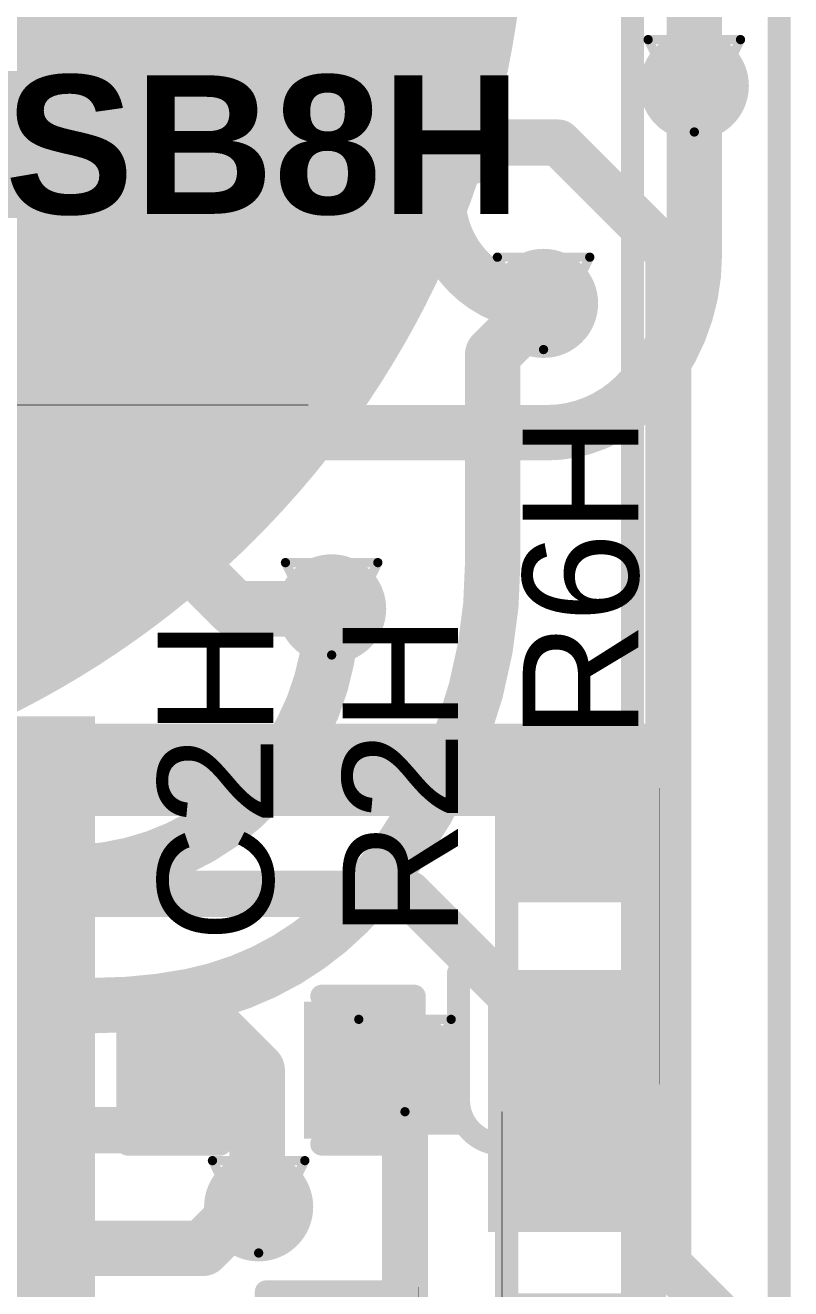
# Model space of a CAD drawing. Header units: inches. Extents: x -4.2 to 12.6, y -6.1 to 3.
# Drawn here: x 4.4223 to 4.588, y -4.7641 to -4.4906 of the extents above; entities that cross this region are included whole.
import ezdxf

# ---------------------------------------------------------------- set-up
doc = ezdxf.new("R2010")
doc.units = ezdxf.units.IN
doc.header["$MEASUREMENT"] = 0
for name, color, linetype in [('Board Outline', 216, 'Continuous'), ('Bottom Layer', 5, 'Continuous'), ('Bottom Overlay', 54, 'Continuous'), ('Bottom Paste', 16, 'Continuous'), ('Drill Drawing', 1, 'Continuous'), ('Flex_Ribbon Bottom Coverlay', 6, 'Continuous'), ('Flex_Ribbon Top Overlay', 2, 'Continuous'), ('Top Layer', 1, 'Continuous'), ('Top Paste', 8, 'Continuous'), ('Top Solder', 216, 'Continuous'), ('Via Holes', 16, 'Continuous')]:
    doc.layers.add(name, color=color, linetype=linetype)
doc.styles.add('Arial', font='', dxfattribs={"height": 0.2})
doc.styles.add('Arial_Bold', font='', dxfattribs={"height": 0.2})
doc.styles.get('Arial').set_extended_font_data('Arial')
doc.styles.get('Arial_Bold').set_extended_font_data('Arial', bold=True)

# ---------------------------------------------------------------- blocks, each defined once
blk = doc.blocks.new('14_TSSOP_35')
at = {"layer": 'Flex_Ribbon Top Overlay'}
blk.add_hatch(color=2, dxfattribs=at).paths.add_polyline_path([(-0.0840002, 0.0679998), (-0.0730002, 0.0679998), (-0.0730002, 0.0859998), (-0.0840002, 0.0859998)])
at = {"layer": 'Top Layer'}
for points in [[(-0.1299212, 0.08562995), (-0.0885826, 0.08562995), (-0.0885826, 0.06791345), (-0.1299212, 0.06791345)], [(0.0885827, 0.08562995), (0.1299213, 0.08562995), (0.1299213, 0.06791345), (0.0885827, 0.06791345)], [(-0.1299212, 0.06003935), (-0.0885826, 0.06003935), (-0.0885826, 0.04232285), (-0.1299212, 0.04232285)], [(0.0885827, 0.06003945), (0.1299213, 0.06003945), (0.1299213, 0.04232295), (0.0885827, 0.04232295)], [(-0.1299212, 0.03444885), (-0.0885826, 0.03444885), (-0.0885826, 0.01673235), (-0.1299212, 0.01673235)], [(0.0885827, 0.03444885), (0.1299213, 0.03444885), (0.1299213, 0.01673235), (0.0885827, 0.01673235)], [(-0.1299212, 0.00885825), (-0.0885826, 0.00885825), (-0.0885826, -0.00885825), (-0.1299212, -0.00885825)], [(0.0885827, 0.00885835), (0.1299213, 0.00885835), (0.1299213, -0.00885815), (0.0885827, -0.00885815)], [(-0.1299212, -0.01673225), (-0.0885826, -0.01673225), (-0.0885826, -0.03444875), (-0.1299212, -0.03444875)], [(0.0885827, -0.01673225), (0.1299213, -0.01673225), (0.1299213, -0.03444875), (0.0885827, -0.03444875)], [(-0.1299212, -0.04232285), (-0.0885826, -0.04232285), (-0.0885826, -0.06003935), (-0.1299212, -0.06003935)], [(0.0885827, -0.04232275), (0.1299213, -0.04232275), (0.1299213, -0.06003925), (0.0885827, -0.06003925)], [(-0.1299212, -0.06791335), (-0.0885826, -0.06791335), (-0.0885826, -0.08562985), (-0.1299212, -0.08562985)], [(0.0885827, -0.06791335), (0.1299213, -0.06791335), (0.1299213, -0.08562985), (0.0885827, -0.08562985)]]:
    blk.add_hatch(color=1, dxfattribs=at).paths.add_polyline_path(points)
at = {"layer": 'Top Paste'}
for points in [[(-0.1299212, 0.08562995), (-0.0885826, 0.08562995), (-0.0885826, 0.06791345), (-0.1299212, 0.06791345)], [(0.0885827, 0.08562995), (0.1299213, 0.08562995), (0.1299213, 0.06791345), (0.0885827, 0.06791345)], [(-0.1299212, 0.06003935), (-0.0885826, 0.06003935), (-0.0885826, 0.04232285), (-0.1299212, 0.04232285)], [(0.0885827, 0.06003945), (0.1299213, 0.06003945), (0.1299213, 0.04232295), (0.0885827, 0.04232295)], [(-0.1299212, 0.03444885), (-0.0885826, 0.03444885), (-0.0885826, 0.01673235), (-0.1299212, 0.01673235)], [(0.0885827, 0.03444885), (0.1299213, 0.03444885), (0.1299213, 0.01673235), (0.0885827, 0.01673235)], [(-0.1299212, 0.00885825), (-0.0885826, 0.00885825), (-0.0885826, -0.00885825), (-0.1299212, -0.00885825)], [(0.0885827, 0.00885835), (0.1299213, 0.00885835), (0.1299213, -0.00885815), (0.0885827, -0.00885815)], [(-0.1299212, -0.01673225), (-0.0885826, -0.01673225), (-0.0885826, -0.03444875), (-0.1299212, -0.03444875)], [(0.0885827, -0.01673225), (0.1299213, -0.01673225), (0.1299213, -0.03444875), (0.0885827, -0.03444875)], [(-0.1299212, -0.04232285), (-0.0885826, -0.04232285), (-0.0885826, -0.06003935), (-0.1299212, -0.06003935)], [(0.0885827, -0.04232275), (0.1299213, -0.04232275), (0.1299213, -0.06003925), (0.0885827, -0.06003925)], [(-0.1299212, -0.06791335), (-0.0885826, -0.06791335), (-0.0885826, -0.08562985), (-0.1299212, -0.08562985)], [(0.0885827, -0.06791335), (0.1299213, -0.06791335), (0.1299213, -0.08562985), (0.0885827, -0.08562985)]]:
    blk.add_hatch(color=8, dxfattribs=at).paths.add_polyline_path(points)
at = {"layer": 'Top Solder'}
for points in [[(-0.1339212, 0.08962995), (-0.0845826, 0.08962995), (-0.0845826, 0.06391345), (-0.1339212, 0.06391345)], [(-0.1339212, 0.08962995), (-0.0845826, 0.08962995), (-0.0845826, 0.06391345), (-0.1339212, 0.06391345)], [(0.0845827, 0.08962995), (0.1339213, 0.08962995), (0.1339213, 0.06391345), (0.0845827, 0.06391345)], [(0.0845827, 0.08962995), (0.1339213, 0.08962995), (0.1339213, 0.06391345), (0.0845827, 0.06391345)], [(-0.1339212, 0.06403935), (-0.0845826, 0.06403935), (-0.0845826, 0.03832285), (-0.1339212, 0.03832285)], [(-0.1339212, 0.06403935), (-0.0845826, 0.06403935), (-0.0845826, 0.03832285), (-0.1339212, 0.03832285)], [(0.0845827, 0.06403945), (0.1339213, 0.06403945), (0.1339213, 0.03832295), (0.0845827, 0.03832295)], [(0.0845827, 0.06403945), (0.1339213, 0.06403945), (0.1339213, 0.03832295), (0.0845827, 0.03832295)], [(-0.1339212, 0.03844885), (-0.0845826, 0.03844885), (-0.0845826, 0.01273235), (-0.1339212, 0.01273235)], [(-0.1339212, 0.03844885), (-0.0845826, 0.03844885), (-0.0845826, 0.01273235), (-0.1339212, 0.01273235)], [(0.0845827, 0.03844885), (0.1339213, 0.03844885), (0.1339213, 0.01273235), (0.0845827, 0.01273235)], [(0.0845827, 0.03844885), (0.1339213, 0.03844885), (0.1339213, 0.01273235), (0.0845827, 0.01273235)], [(-0.1339212, 0.01285825), (-0.0845826, 0.01285825), (-0.0845826, -0.01285825), (-0.1339212, -0.01285825)], [(-0.1339212, 0.01285825), (-0.0845826, 0.01285825), (-0.0845826, -0.01285825), (-0.1339212, -0.01285825)], [(0.0845827, 0.01285835), (0.1339213, 0.01285835), (0.1339213, -0.01285815), (0.0845827, -0.01285815)], [(0.0845827, 0.01285835), (0.1339213, 0.01285835), (0.1339213, -0.01285815), (0.0845827, -0.01285815)], [(-0.1339212, -0.01273225), (-0.0845826, -0.01273225), (-0.0845826, -0.03844875), (-0.1339212, -0.03844875)], [(-0.1339212, -0.01273225), (-0.0845826, -0.01273225), (-0.0845826, -0.03844875), (-0.1339212, -0.03844875)], [(0.0845827, -0.01273225), (0.1339213, -0.01273225), (0.1339213, -0.03844875), (0.0845827, -0.03844875)], [(0.0845827, -0.01273225), (0.1339213, -0.01273225), (0.1339213, -0.03844875), (0.0845827, -0.03844875)], [(-0.1339212, -0.03832285), (-0.0845826, -0.03832285), (-0.0845826, -0.06403935), (-0.1339212, -0.06403935)], [(-0.1339212, -0.03832285), (-0.0845826, -0.03832285), (-0.0845826, -0.06403935), (-0.1339212, -0.06403935)], [(0.0845827, -0.03832275), (0.1339213, -0.03832275), (0.1339213, -0.06403925), (0.0845827, -0.06403925)], [(0.0845827, -0.03832275), (0.1339213, -0.03832275), (0.1339213, -0.06403925), (0.0845827, -0.06403925)], [(-0.1339212, -0.06391335), (-0.0845826, -0.06391335), (-0.0845826, -0.08962985), (-0.1339212, -0.08962985)], [(-0.1339212, -0.06391335), (-0.0845826, -0.06391335), (-0.0845826, -0.08962985), (-0.1339212, -0.08962985)], [(0.0845827, -0.06391335), (0.1339213, -0.06391335), (0.1339213, -0.08962985), (0.0845827, -0.08962985)], [(0.0845827, -0.06391335), (0.1339213, -0.06391335), (0.1339213, -0.08962985), (0.0845827, -0.08962985)]]:
    blk.add_hatch(color=216, dxfattribs=at).paths.add_polyline_path(points)
at = {"layer": 'Flex_Ribbon Top Overlay'}
for points in [[(-0.09, 0.1, 0.005, 0.005, 0), (-0.09, 0.092, 0.005, 0.005, 0)], [(0.0900001, 0.1, 0.005, 0.005, 0), (-0.09, 0.1, 0.005, 0.005, 0)], [(0.0900001, 0.1, 0.005, 0.005, 0), (0.0900001, 0.092, 0.005, 0.005, 0)], [(-0.141, 0.082, 0.007874, 0.007874, 0), (-0.141, 0.072, 0.007874, 0.007874, 0)], [(-0.136, 0.077, 0.007874, 0.007874, 0), (-0.141, 0.082, 0.007874, 0.007874, 0)], [(-0.136, 0.077, 0.007874, 0.007874, 0), (-0.141, 0.072, 0.007874, 0.007874, 0)], [(-0.09, -0.0919999, 0.005, 0.005, 0), (-0.09, -0.0999999, 0.005, 0.005, 0)], [(0.0900001, -0.0919999, 0.005, 0.005, 0), (0.0900001, -0.0999999, 0.005, 0.005, 0)], [(0.0900001, -0.0999999, 0.005, 0.005, 0), (-0.09, -0.0999999, 0.005, 0.005, 0)]]:
    blk.add_lwpolyline(points, format="xyseb", dxfattribs=at)
for points in [[(-0.09125, 0.1, 0.0025, 0.0025, 1), (-0.08875, 0.1, 0.0025, 0.0025, 1)], [(-0.09125, 0.1, 0.0025, 0.0025, 1), (-0.08875, 0.1, 0.0025, 0.0025, 1)], [(0.0887501, 0.1, 0.0025, 0.0025, 1), (0.0912501, 0.1, 0.0025, 0.0025, 1)], [(0.0887501, 0.1, 0.0025, 0.0025, 1), (0.0912501, 0.1, 0.0025, 0.0025, 1)], [(-0.09125, 0.092, 0.0025, 0.0025, 1), (-0.08875, 0.092, 0.0025, 0.0025, 1)], [(0.0887501, 0.092, 0.0025, 0.0025, 1), (0.0912501, 0.092, 0.0025, 0.0025, 1)], [(-0.1429685, 0.082, 0.003937, 0.003937, 1), (-0.1390315, 0.082, 0.003937, 0.003937, 1)], [(-0.1429685, 0.082, 0.003937, 0.003937, 1), (-0.1390315, 0.082, 0.003937, 0.003937, 1)], [(-0.1379685, 0.077, 0.003937, 0.003937, 1), (-0.1340315, 0.077, 0.003937, 0.003937, 1)], [(-0.1379685, 0.077, 0.003937, 0.003937, 1), (-0.1340315, 0.077, 0.003937, 0.003937, 1)], [(-0.1429685, 0.072, 0.003937, 0.003937, 1), (-0.1390315, 0.072, 0.003937, 0.003937, 1)], [(-0.1429685, 0.072, 0.003937, 0.003937, 1), (-0.1390315, 0.072, 0.003937, 0.003937, 1)], [(-0.09125, -0.0919999, 0.0025, 0.0025, 1), (-0.08875, -0.0919999, 0.0025, 0.0025, 1)], [(0.0887501, -0.0919999, 0.0025, 0.0025, 1), (0.0912501, -0.0919999, 0.0025, 0.0025, 1)], [(-0.09125, -0.0999999, 0.0025, 0.0025, 1), (-0.08875, -0.0999999, 0.0025, 0.0025, 1)], [(-0.09125, -0.0999999, 0.0025, 0.0025, 1), (-0.08875, -0.0999999, 0.0025, 0.0025, 1)], [(0.0887501, -0.0999999, 0.0025, 0.0025, 1), (0.0912501, -0.0999999, 0.0025, 0.0025, 1)], [(0.0887501, -0.0999999, 0.0025, 0.0025, 1), (0.0912501, -0.0999999, 0.0025, 0.0025, 1)]]:
    blk.add_lwpolyline(points, format="xyseb", close=True, dxfattribs=at)
blk = doc.blocks.new('S______B______0402_49')
at = {"layer": 'Top Layer'}
for points in [[(-0.0275, -0.0125), (-0.0275, 0.0125), (-0.009499999999999998, 0.0125), (-0.009500000000000001, -0.0125)], [(0.009499999999999998, -0.0125), (0.009500000000000001, 0.0125), (0.0275, 0.0125), (0.0275, -0.0125)]]:
    blk.add_hatch(color=1, dxfattribs=at).paths.add_polyline_path(points)
at = {"layer": 'Top Paste'}
for points in [[(-0.0275, -0.0125), (-0.0275, 0.0125), (-0.009499999999999998, 0.0125), (-0.009500000000000001, -0.0125)], [(0.009499999999999998, -0.0125), (0.009500000000000001, 0.0125), (0.0275, 0.0125), (0.0275, -0.0125)]]:
    blk.add_hatch(color=8, dxfattribs=at).paths.add_polyline_path(points)
at = {"layer": 'Top Solder'}
for points in [[(-0.0296654, -0.0146654), (-0.0296654, 0.0146654), (-0.007334599999999998, 0.0146654), (-0.007334600000000002, -0.0146654)], [(-0.0296654, -0.0146654), (-0.0296654, 0.0146654), (-0.007334599999999998, 0.0146654), (-0.007334600000000002, -0.0146654)], [(0.007334599999999998, -0.0146654), (0.007334600000000002, 0.0146654), (0.0296654, 0.0146654), (0.0296654, -0.0146654)], [(0.007334599999999998, -0.0146654), (0.007334600000000002, 0.0146654), (0.0296654, 0.0146654), (0.0296654, -0.0146654)]]:
    blk.add_hatch(color=216, dxfattribs=at).paths.add_polyline_path(points)
at = {"layer": 'Flex_Ribbon Top Overlay'}
for points in [[(-0.031, -0.016, 0.005, 0.005, 0), (-0.031, 0.016, 0.005, 0.005, 0)], [(-0.031, 0.016, 0.005, 0.005, 0), (0.031, 0.016, 0.005, 0.005, 0)], [(0.031, -0.016, 0.005, 0.005, 0), (0.031, 0.016, 0.005, 0.005, 0)], [(-0.031, -0.016, 0.005, 0.005, 0), (0.031, -0.016, 0.005, 0.005, 0)], [(-0.032, -0.017, 0.000127, 0.000127, 0), (0.032, -0.017, 0.000127, 0.000127, 0)]]:
    blk.add_lwpolyline(points, format="xyseb", dxfattribs=at)
for points in [[(-0.03225, 0.016, 0.0025, 0.0025, 1), (-0.02975, 0.016, 0.0025, 0.0025, 1)], [(-0.03225, 0.016, 0.0025, 0.0025, 1), (-0.02975, 0.016, 0.0025, 0.0025, 1)], [(0.02975, 0.016, 0.0025, 0.0025, 1), (0.03225, 0.016, 0.0025, 0.0025, 1)], [(0.02975, 0.016, 0.0025, 0.0025, 1), (0.03225, 0.016, 0.0025, 0.0025, 1)], [(-0.03225, -0.016, 0.0025, 0.0025, 1), (-0.02975, -0.016, 0.0025, 0.0025, 1)], [(-0.03225, -0.016, 0.0025, 0.0025, 1), (-0.02975, -0.016, 0.0025, 0.0025, 1)], [(0.02975, -0.016, 0.0025, 0.0025, 1), (0.03225, -0.016, 0.0025, 0.0025, 1)], [(0.02975, -0.016, 0.0025, 0.0025, 1), (0.03225, -0.016, 0.0025, 0.0025, 1)], [(-0.0320317, -0.017, 6.35e-05, 6.35e-05, 1), (-0.0319683, -0.017, 6.35e-05, 6.35e-05, 1)], [(0.0319683, -0.017, 6.35e-05, 6.35e-05, 1), (0.0320317, -0.017, 6.35e-05, 6.35e-05, 1)]]:
    blk.add_lwpolyline(points, format="xyseb", close=True, dxfattribs=at)
blk = doc.blocks.new('R___0402_140')
at = {"layer": 'Top Layer'}
for points in [[(-0.0275, -0.0125), (-0.0275, 0.0125), (-0.009499999999999998, 0.0125), (-0.009500000000000001, -0.0125)], [(0.009499999999999998, -0.0125), (0.009500000000000001, 0.0125), (0.0275, 0.0125), (0.0275, -0.0125)]]:
    blk.add_hatch(color=1, dxfattribs=at).paths.add_polyline_path(points)
at = {"layer": 'Top Paste'}
for points in [[(-0.0275, -0.0125), (-0.0275, 0.0125), (-0.009499999999999998, 0.0125), (-0.009500000000000001, -0.0125)], [(0.009499999999999998, -0.0125), (0.009500000000000001, 0.0125), (0.0275, 0.0125), (0.0275, -0.0125)]]:
    blk.add_hatch(color=8, dxfattribs=at).paths.add_polyline_path(points)
at = {"layer": 'Top Solder'}
for points in [[(-0.0296654, -0.0146654), (-0.0296654, 0.0146654), (-0.007334599999999998, 0.0146654), (-0.007334600000000002, -0.0146654)], [(-0.0296654, -0.0146654), (-0.0296654, 0.0146654), (-0.007334599999999998, 0.0146654), (-0.007334600000000002, -0.0146654)], [(0.007334599999999998, -0.0146654), (0.007334600000000002, 0.0146654), (0.0296654, 0.0146654), (0.0296654, -0.0146654)], [(0.007334599999999998, -0.0146654), (0.007334600000000002, 0.0146654), (0.0296654, 0.0146654), (0.0296654, -0.0146654)]]:
    blk.add_hatch(color=216, dxfattribs=at).paths.add_polyline_path(points)
at = {"layer": 'Flex_Ribbon Top Overlay'}
for points in [[(-0.031, 0.016, 0.005, 0.005, 0), (-0.031, -0.016, 0.005, 0.005, 0)], [(-0.031, 0.016, 0.005, 0.005, 0), (0.031, 0.016, 0.005, 0.005, 0)], [(0.031, 0.016, 0.005, 0.005, 0), (0.031, -0.016, 0.005, 0.005, 0)], [(-0.031, -0.016, 0.005, 0.005, 0), (0.031, -0.016, 0.005, 0.005, 0)], [(-0.032, -0.017, 0.000127, 0.000127, 0), (0.032, -0.017, 0.000127, 0.000127, 0)]]:
    blk.add_lwpolyline(points, format="xyseb", dxfattribs=at)
for points in [[(-0.03225, 0.016, 0.0025, 0.0025, 1), (-0.02975, 0.016, 0.0025, 0.0025, 1)], [(-0.03225, 0.016, 0.0025, 0.0025, 1), (-0.02975, 0.016, 0.0025, 0.0025, 1)], [(0.02975, 0.016, 0.0025, 0.0025, 1), (0.03225, 0.016, 0.0025, 0.0025, 1)], [(0.02975, 0.016, 0.0025, 0.0025, 1), (0.03225, 0.016, 0.0025, 0.0025, 1)], [(-0.03225, -0.016, 0.0025, 0.0025, 1), (-0.02975, -0.016, 0.0025, 0.0025, 1)], [(-0.03225, -0.016, 0.0025, 0.0025, 1), (-0.02975, -0.016, 0.0025, 0.0025, 1)], [(0.02975, -0.016, 0.0025, 0.0025, 1), (0.03225, -0.016, 0.0025, 0.0025, 1)], [(0.02975, -0.016, 0.0025, 0.0025, 1), (0.03225, -0.016, 0.0025, 0.0025, 1)], [(-0.0320317, -0.017, 6.35e-05, 6.35e-05, 1), (-0.0319683, -0.017, 6.35e-05, 6.35e-05, 1)], [(0.0319683, -0.017, 6.35e-05, 6.35e-05, 1), (0.0320317, -0.017, 6.35e-05, 6.35e-05, 1)]]:
    blk.add_lwpolyline(points, format="xyseb", close=True, dxfattribs=at)
blk = doc.blocks.new('R___0402_161')
at = {"layer": 'Top Layer'}
for points in [[(-0.0275, -0.0125), (-0.0275, 0.0125), (-0.009499999999999998, 0.0125), (-0.009500000000000001, -0.0125)], [(0.009499999999999998, -0.0125), (0.009500000000000001, 0.0125), (0.0275, 0.0125), (0.0275, -0.0125)]]:
    blk.add_hatch(color=1, dxfattribs=at).paths.add_polyline_path(points)
at = {"layer": 'Top Paste'}
for points in [[(-0.0275, -0.0125), (-0.0275, 0.0125), (-0.009499999999999998, 0.0125), (-0.009500000000000001, -0.0125)], [(0.009499999999999998, -0.0125), (0.009500000000000001, 0.0125), (0.0275, 0.0125), (0.0275, -0.0125)]]:
    blk.add_hatch(color=8, dxfattribs=at).paths.add_polyline_path(points)
at = {"layer": 'Top Solder'}
for points in [[(-0.0296654, -0.0146654), (-0.0296654, 0.0146654), (-0.007334599999999998, 0.0146654), (-0.007334600000000002, -0.0146654)], [(-0.0296654, -0.0146654), (-0.0296654, 0.0146654), (-0.007334599999999998, 0.0146654), (-0.007334600000000002, -0.0146654)], [(0.007334599999999998, -0.0146654), (0.007334600000000002, 0.0146654), (0.0296654, 0.0146654), (0.0296654, -0.0146654)], [(0.007334599999999998, -0.0146654), (0.007334600000000002, 0.0146654), (0.0296654, 0.0146654), (0.0296654, -0.0146654)]]:
    blk.add_hatch(color=216, dxfattribs=at).paths.add_polyline_path(points)
at = {"layer": 'Flex_Ribbon Top Overlay'}
for points in [[(-0.031, 0.016, 0.005, 0.005, 0), (-0.031, -0.016, 0.005, 0.005, 0)], [(-0.031, 0.016, 0.005, 0.005, 0), (0.031, 0.016, 0.005, 0.005, 0)], [(0.031, 0.016, 0.005, 0.005, 0), (0.031, -0.016, 0.005, 0.005, 0)], [(-0.031, -0.016, 0.005, 0.005, 0), (0.031, -0.016, 0.005, 0.005, 0)], [(-0.032, -0.017, 0.000127, 0.000127, 0), (0.032, -0.017, 0.000127, 0.000127, 0)]]:
    blk.add_lwpolyline(points, format="xyseb", dxfattribs=at)
for points in [[(-0.03225, 0.016, 0.0025, 0.0025, 1), (-0.02975, 0.016, 0.0025, 0.0025, 1)], [(-0.03225, 0.016, 0.0025, 0.0025, 1), (-0.02975, 0.016, 0.0025, 0.0025, 1)], [(0.02975, 0.016, 0.0025, 0.0025, 1), (0.03225, 0.016, 0.0025, 0.0025, 1)], [(0.02975, 0.016, 0.0025, 0.0025, 1), (0.03225, 0.016, 0.0025, 0.0025, 1)], [(-0.03225, -0.016, 0.0025, 0.0025, 1), (-0.02975, -0.016, 0.0025, 0.0025, 1)], [(-0.03225, -0.016, 0.0025, 0.0025, 1), (-0.02975, -0.016, 0.0025, 0.0025, 1)], [(0.02975, -0.016, 0.0025, 0.0025, 1), (0.03225, -0.016, 0.0025, 0.0025, 1)], [(0.02975, -0.016, 0.0025, 0.0025, 1), (0.03225, -0.016, 0.0025, 0.0025, 1)], [(-0.0320317, -0.017, 6.35e-05, 6.35e-05, 1), (-0.0319683, -0.017, 6.35e-05, 6.35e-05, 1)], [(0.0319683, -0.017, 6.35e-05, 6.35e-05, 1), (0.0320317, -0.017, 6.35e-05, 6.35e-05, 1)]]:
    blk.add_lwpolyline(points, format="xyseb", close=True, dxfattribs=at)
blk = doc.blocks.new('R___0402_168')
at = {"layer": 'Top Layer'}
for points in [[(-0.0275, -0.0125), (-0.0275, 0.0125), (-0.009500000000000003, 0.0125), (-0.009499999999999996, -0.0125)], [(0.009500000000000003, -0.0125), (0.009499999999999996, 0.0125), (0.0275, 0.0125), (0.0275, -0.0125)]]:
    blk.add_hatch(color=1, dxfattribs=at).paths.add_polyline_path(points)
at = {"layer": 'Top Paste'}
for points in [[(-0.0275, -0.0125), (-0.0275, 0.0125), (-0.009500000000000003, 0.0125), (-0.009499999999999996, -0.0125)], [(0.009500000000000003, -0.0125), (0.009499999999999996, 0.0125), (0.0275, 0.0125), (0.0275, -0.0125)]]:
    blk.add_hatch(color=8, dxfattribs=at).paths.add_polyline_path(points)
at = {"layer": 'Top Solder'}
for points in [[(-0.0296654, -0.0146654), (-0.0296654, 0.0146654), (-0.007334600000000003, 0.0146654), (-0.007334599999999997, -0.0146654)], [(-0.0296654, -0.0146654), (-0.0296654, 0.0146654), (-0.007334600000000003, 0.0146654), (-0.007334599999999997, -0.0146654)], [(0.007334600000000003, -0.0146654), (0.007334599999999997, 0.0146654), (0.0296654, 0.0146654), (0.0296654, -0.0146654)], [(0.007334600000000003, -0.0146654), (0.007334599999999997, 0.0146654), (0.0296654, 0.0146654), (0.0296654, -0.0146654)]]:
    blk.add_hatch(color=216, dxfattribs=at).paths.add_polyline_path(points)
at = {"layer": 'Flex_Ribbon Top Overlay'}
for points in [[(-0.031, -0.016, 0.005, 0.005, 0), (-0.031, 0.016, 0.005, 0.005, 0)], [(0.031, 0.016, 0.005, 0.005, 0), (-0.031, 0.016, 0.005, 0.005, 0)], [(0.031, -0.016, 0.005, 0.005, 0), (0.031, 0.016, 0.005, 0.005, 0)], [(0.031, -0.016, 0.005, 0.005, 0), (-0.031, -0.016, 0.005, 0.005, 0)], [(0.032, -0.017, 0.000127, 0.000127, 0), (-0.032, -0.017, 0.000127, 0.000127, 0)]]:
    blk.add_lwpolyline(points, format="xyseb", dxfattribs=at)
for points in [[(-0.03225, 0.016, 0.0025, 0.0025, 1), (-0.02975, 0.016, 0.0025, 0.0025, 1)], [(-0.03225, 0.016, 0.0025, 0.0025, 1), (-0.02975, 0.016, 0.0025, 0.0025, 1)], [(0.02975, 0.016, 0.0025, 0.0025, 1), (0.03225, 0.016, 0.0025, 0.0025, 1)], [(0.02975, 0.016, 0.0025, 0.0025, 1), (0.03225, 0.016, 0.0025, 0.0025, 1)], [(-0.03225, -0.016, 0.0025, 0.0025, 1), (-0.02975, -0.016, 0.0025, 0.0025, 1)], [(-0.03225, -0.016, 0.0025, 0.0025, 1), (-0.02975, -0.016, 0.0025, 0.0025, 1)], [(0.02975, -0.016, 0.0025, 0.0025, 1), (0.03225, -0.016, 0.0025, 0.0025, 1)], [(0.02975, -0.016, 0.0025, 0.0025, 1), (0.03225, -0.016, 0.0025, 0.0025, 1)], [(-0.0320317, -0.017, 6.35e-05, 6.35e-05, 1), (-0.0319683, -0.017, 6.35e-05, 6.35e-05, 1)], [(0.0319683, -0.017, 6.35e-05, 6.35e-05, 1), (0.0320317, -0.017, 6.35e-05, 6.35e-05, 1)]]:
    blk.add_lwpolyline(points, format="xyseb", close=True, dxfattribs=at)
blk = doc.blocks.new('_EMG________B_196')
at = {"layer": 'Bottom Layer'}
h = blk.add_hatch(color=5, dxfattribs=at)
edge = h.paths.add_edge_path()
edge.add_arc((-1.1e-06, 0.3931962), 0.1968504, 0, 360)
at = {"layer": 'Bottom Paste'}
h = blk.add_hatch(color=16, dxfattribs=at)
edge = h.paths.add_edge_path()
edge.add_arc((-1.1e-06, 0.3931962), 0.1968504, 0, 360)
at = {"layer": 'Flex_Ribbon Bottom Coverlay'}
h = blk.add_hatch(color=6, dxfattribs=at)
edge = h.paths.add_edge_path()
edge.add_arc((-1.1e-06, 0.3931962), 0.2008504, 0, 360)
h = blk.add_hatch(color=6, dxfattribs=at)
edge = h.paths.add_edge_path()
edge.add_arc((-1.1e-06, 0.3931962), 0.2008504, 0, 360)
at = {"layer": 'Bottom Overlay'}
blk.add_lwpolyline([(0.2237505, -0.4317177, 0.005, 0.005, 0), (0.2237505, 0.4317242, 0.005, 0.005, 0)], format="xyseb", dxfattribs=at)
blk = doc.blocks.new('C___0402_252')
at = {"layer": 'Top Layer'}
for points in [[(-0.0275, -0.0125), (-0.0275, 0.0125), (-0.009499999999999998, 0.0125), (-0.009500000000000001, -0.0125)], [(0.009499999999999998, -0.0125), (0.009500000000000001, 0.0125), (0.0275, 0.0125), (0.0275, -0.0125)]]:
    blk.add_hatch(color=1, dxfattribs=at).paths.add_polyline_path(points)
at = {"layer": 'Top Paste'}
for points in [[(-0.0275, -0.0125), (-0.0275, 0.0125), (-0.009499999999999998, 0.0125), (-0.009500000000000001, -0.0125)], [(0.009499999999999998, -0.0125), (0.009500000000000001, 0.0125), (0.0275, 0.0125), (0.0275, -0.0125)]]:
    blk.add_hatch(color=8, dxfattribs=at).paths.add_polyline_path(points)
at = {"layer": 'Top Solder'}
for points in [[(-0.0298622, -0.0148622), (-0.0298622, 0.0148622), (-0.007137799999999999, 0.0148622), (-0.007137800000000001, -0.0148622)], [(-0.0298622, -0.0148622), (-0.0298622, 0.0148622), (-0.007137799999999999, 0.0148622), (-0.007137800000000001, -0.0148622)], [(0.007137799999999999, -0.0148622), (0.007137800000000001, 0.0148622), (0.0298622, 0.0148622), (0.0298622, -0.0148622)], [(0.007137799999999999, -0.0148622), (0.007137800000000001, 0.0148622), (0.0298622, 0.0148622), (0.0298622, -0.0148622)]]:
    blk.add_hatch(color=216, dxfattribs=at).paths.add_polyline_path(points)
at = {"layer": 'Flex_Ribbon Top Overlay'}
for points in [[(-0.031, 0.016, 0.005, 0.005, 0), (-0.011, 0.016, 0.005, 0.005, 0)], [(-0.031, -0.016, 0.005, 0.005, 0), (-0.031, 0.016, 0.005, 0.005, 0)], [(0.011, 0.016, 0.005, 0.005, 0), (0.031, 0.016, 0.005, 0.005, 0)], [(0.031, -0.016, 0.005, 0.005, 0), (0.031, 0.016, 0.005, 0.005, 0)], [(-0.031, -0.016, 0.005, 0.005, 0), (-0.011, -0.016, 0.005, 0.005, 0)], [(0.011, -0.016, 0.005, 0.005, 0), (0.031, -0.016, 0.005, 0.005, 0)]]:
    blk.add_lwpolyline(points, format="xyseb", dxfattribs=at)
for points in [[(-0.03225, 0.016, 0.0025, 0.0025, 1), (-0.02975, 0.016, 0.0025, 0.0025, 1)], [(-0.03225, 0.016, 0.0025, 0.0025, 1), (-0.02975, 0.016, 0.0025, 0.0025, 1)], [(-0.01225, 0.016, 0.0025, 0.0025, 1), (-0.00975, 0.016, 0.0025, 0.0025, 1)], [(0.00975, 0.016, 0.0025, 0.0025, 1), (0.01225, 0.016, 0.0025, 0.0025, 1)], [(0.02975, 0.016, 0.0025, 0.0025, 1), (0.03225, 0.016, 0.0025, 0.0025, 1)], [(0.02975, 0.016, 0.0025, 0.0025, 1), (0.03225, 0.016, 0.0025, 0.0025, 1)], [(-0.03225, -0.016, 0.0025, 0.0025, 1), (-0.02975, -0.016, 0.0025, 0.0025, 1)], [(-0.03225, -0.016, 0.0025, 0.0025, 1), (-0.02975, -0.016, 0.0025, 0.0025, 1)], [(-0.01225, -0.016, 0.0025, 0.0025, 1), (-0.00975, -0.016, 0.0025, 0.0025, 1)], [(0.00975, -0.016, 0.0025, 0.0025, 1), (0.01225, -0.016, 0.0025, 0.0025, 1)], [(0.02975, -0.016, 0.0025, 0.0025, 1), (0.03225, -0.016, 0.0025, 0.0025, 1)], [(0.02975, -0.016, 0.0025, 0.0025, 1), (0.03225, -0.016, 0.0025, 0.0025, 1)]]:
    blk.add_lwpolyline(points, format="xyseb", close=True, dxfattribs=at)

msp = doc.modelspace()

# ---------------------------------------------------------------- hatches: boundary and pattern name
at = {"layer": 'Bottom Layer'}
h = msp.add_hatch(color=5, dxfattribs=at)
edge = h.paths.add_edge_path()
edge.add_arc((4.5670844, -4.5036882), 0.011811, 0, 360)
h = msp.add_hatch(color=5, dxfattribs=at)
edge = h.paths.add_edge_path()
edge.add_arc((4.5344524, -4.5507845), 0.011811, 0, 360)
h = msp.add_hatch(color=5, dxfattribs=at)
edge = h.paths.add_edge_path()
edge.add_arc((4.4885799, -4.616912), 0.011811, 0, 360)
h = msp.add_hatch(color=5, dxfattribs=at)
edge = h.paths.add_edge_path()
edge.add_arc((4.5044524, -4.7157845), 0.011811, 0, 360)
h = msp.add_hatch(color=5, dxfattribs=at)
edge = h.paths.add_edge_path()
edge.add_arc((4.4727797, -4.74637), 0.011811, 0, 360)
at = {"layer": 'Top Layer'}
for points in [[(4.4594524, -4.5847845), (4.4934524, -4.5847845), (4.4934524, -4.4427845), (4.4594524, -4.4427845)], [(4.3914524, -4.6617845), (4.5574524, -4.6617845), (4.5574524, -4.6417845), (4.3914524, -4.6417845)], [(4.5264524, -4.6797845), (4.5574524, -4.6797845), (4.5574524, -4.6417845), (4.5264524, -4.6417845)], [(4.5224524, -4.7517845), (4.5614722, -4.7517845), (4.5614722, -4.6957845), (4.5224524, -4.6957845)], [(4.4854524, -4.7307845), (4.5164524, -4.7307845), (4.5164524, -4.7087845), (4.4854524, -4.7087845)]]:
    msp.add_hatch(color=1, dxfattribs=at).paths.add_polyline_path(points)
h = msp.add_hatch(color=1, dxfattribs=at)
edge = h.paths.add_edge_path()
edge.add_arc((4.5670844, -4.5036882), 0.011811, 0, 360)
h = msp.add_hatch(color=1, dxfattribs=at)
edge = h.paths.add_edge_path()
edge.add_arc((4.5344524, -4.5507845), 0.011811, 0, 360)
h = msp.add_hatch(color=1, dxfattribs=at)
edge = h.paths.add_edge_path()
edge.add_arc((4.4885799, -4.616912), 0.011811, 0, 360)
h = msp.add_hatch(color=1, dxfattribs=at)
edge = h.paths.add_edge_path()
edge.add_arc((4.5044524, -4.7157845), 0.011811, 0, 360)
h = msp.add_hatch(color=1, dxfattribs=at)
edge = h.paths.add_edge_path()
edge.add_arc((4.4727797, -4.74637), 0.011811, 0, 360)
at = {"layer": 'Via Holes'}
h = msp.add_hatch(color=7, dxfattribs=at)
edge = h.paths.add_edge_path()
edge.add_arc((4.5670844, -4.5036882), 0.0059055, 0, 360)
h = msp.add_hatch(color=7, dxfattribs=at)
edge = h.paths.add_edge_path()
edge.add_arc((4.5344524, -4.5507845), 0.0059055, 0, 360)
h = msp.add_hatch(color=7, dxfattribs=at)
edge = h.paths.add_edge_path()
edge.add_arc((4.4885799, -4.616912), 0.0059055, 0, 360)
h = msp.add_hatch(color=7, dxfattribs=at)
edge = h.paths.add_edge_path()
edge.add_arc((4.5044524, -4.7157845), 0.0059055, 0, 360)
h = msp.add_hatch(color=7, dxfattribs=at)
edge = h.paths.add_edge_path()
edge.add_arc((4.4727797, -4.74637), 0.0059055, 0, 360)

# ---------------------------------------------------------------- linework, layer by layer
at = {"layer": 'Board Outline'}
msp.add_lwpolyline([(4.585451, -4.4233234, 0.005, 0.005, 0), (4.5854524, -5.2837861, 0.005, 0.005, 0)], format="xyseb", dxfattribs=at)
at = {"layer": 'Bottom Layer'}
for points in [[(4.5670844, -4.5036882, 0.012, 0.012, 0), (4.5670844, -4.400423, 0.012, 0.012, 0)], [(4.386084, -4.515976, 0.018, 0.018, 0), (4.5186428, -4.515976, 0.018, 0.018, 0)], [(4.5186428, -4.515976, 0.01, 0.01, 0), (4.5376439, -4.515976, 0.01, 0.01, 0)], [(4.5376439, -4.515976, 0.01, 0.01, 0), (4.5614524, -4.5397845, 0.01, 0.01, 0)], [(4.5614524, -4.7587845, 0.01, 0.01, 0), (4.5614524, -4.5397845, 0.01, 0.01, 0)], [(4.5234524, -4.5617845, 0.012, 0.012, 0), (4.5344524, -4.5507845, 0.012, 0.012, 0)], [(4.5234524, -4.6067845, 0.012, 0.012, 0), (4.5234524, -4.5617845, 0.012, 0.012, 0)], [(4.5234523, -4.6067845, 0.012, 0.012, -0.1989125263863467), (4.4920061, -4.6827013, 0.012, 0.012, 0)], [(4.5234523, -4.6067843, 0.012, 0.012, 0), (4.5234524, -4.6067845, 0.012, 0.012, 0)], [(4.4885798, -4.6169121, 0.012, 0.012, -0.4270878916313132), (4.4289655, -4.6739734, 0.012, 0.012, 0)], [(4.3654523, -4.6739735, 0.012, 0.012, 0), (4.4289655, -4.6739735, 0.012, 0.012, 0)], [(4.492006, -4.6827012, 0.012, 0.012, -0.148564960921122), (4.4581676, -4.700769, 0.012, 0.012, 0)], [(4.4581678, -4.7007692, 0.012, 0.012, -0.04890308047018044), (4.4376122, -4.7027845, 0.012, 0.012, 0)], [(4.3574525, -4.7027845, 0.012, 0.012, 0), (4.4354121, -4.7027845, 0.012, 0.012, 0)], [(4.4585951, -4.7029272, 0.012, 0.012, 0), (4.4724694, -4.7168015, 0.012, 0.012, 0)], [(4.4724694, -4.7460597, 0.012, 0.012, 0), (4.4724694, -4.7168015, 0.012, 0.012, 0)], [(4.5044524, -4.7717845, 0.01, 0.01, 0), (4.5044524, -4.7157845, 0.01, 0.01, 0)], [(4.4724694, -4.7460597, 0.012, 0.012, 0), (4.4727797, -4.74637, 0.012, 0.012, 0)], [(4.5614524, -4.7587845, 0.01, 0.01, 0), (4.5720871, -4.7694192, 0.01, 0.01, 0)]]:
    msp.add_lwpolyline(points, format="xyseb", dxfattribs=at)
for points in [[(4.5640844, -4.5036882, 0.006, 0.006, 1), (4.5700844, -4.5036882, 0.006, 0.006, 1)], [(4.5141428, -4.515976, 0.009, 0.009, 1), (4.5231428, -4.515976, 0.009, 0.009, 1)], [(4.5161428, -4.515976, 0.005, 0.005, 1), (4.5211428, -4.515976, 0.005, 0.005, 1)], [(4.5351439, -4.515976, 0.005, 0.005, 1), (4.5401439, -4.515976, 0.005, 0.005, 1)], [(4.5351439, -4.515976, 0.005, 0.005, 1), (4.5401439, -4.515976, 0.005, 0.005, 1)], [(4.5589524, -4.5397845, 0.005, 0.005, 1), (4.5639524, -4.5397845, 0.005, 0.005, 1)], [(4.5589524, -4.5397845, 0.005, 0.005, 1), (4.5639524, -4.5397845, 0.005, 0.005, 1)], [(4.5314524, -4.5507845, 0.006, 0.006, 1), (4.5374524, -4.5507845, 0.006, 0.006, 1)], [(4.5204524, -4.5617845, 0.006, 0.006, 1), (4.5264524, -4.5617845, 0.006, 0.006, 1)], [(4.5204524, -4.5617845, 0.006, 0.006, 1), (4.5264524, -4.5617845, 0.006, 0.006, 1)], [(4.5204523, -4.6067843, 0.006, 0.006, 1), (4.5264523, -4.6067843, 0.006, 0.006, 1)], [(4.5204523, -4.6067845, 0.006, 0.006, 1), (4.5264523, -4.6067845, 0.006, 0.006, 1)], [(4.5204524, -4.6067845, 0.006, 0.006, 1), (4.5264524, -4.6067845, 0.006, 0.006, 1)], [(4.5204524, -4.6067845, 0.006, 0.006, 1), (4.5264524, -4.6067845, 0.006, 0.006, 1)], [(4.4855798, -4.6169121, 0.006, 0.006, 1), (4.4915798, -4.6169121, 0.006, 0.006, 1)], [(4.4259655, -4.6739734, 0.006, 0.006, 1), (4.4319655, -4.6739734, 0.006, 0.006, 1)], [(4.4259655, -4.6739735, 0.006, 0.006, 1), (4.4319655, -4.6739735, 0.006, 0.006, 1)], [(4.489006, -4.6827012, 0.006, 0.006, 1), (4.495006, -4.6827012, 0.006, 0.006, 1)], [(4.4890061, -4.6827013, 0.006, 0.006, 1), (4.4950061, -4.6827013, 0.006, 0.006, 1)], [(4.4551676, -4.700769, 0.006, 0.006, 1), (4.4611676, -4.700769, 0.006, 0.006, 1)], [(4.4551678, -4.7007692, 0.006, 0.006, 1), (4.4611678, -4.7007692, 0.006, 0.006, 1)], [(4.4324121, -4.7027845, 0.006, 0.006, 1), (4.4384121, -4.7027845, 0.006, 0.006, 1)], [(4.4346122, -4.7027845, 0.006, 0.006, 1), (4.4406122, -4.7027845, 0.006, 0.006, 1)], [(4.4555951, -4.7029272, 0.006, 0.006, 1), (4.4615951, -4.7029272, 0.006, 0.006, 1)], [(4.4694694, -4.7168015, 0.006, 0.006, 1), (4.4754694, -4.7168015, 0.006, 0.006, 1)], [(4.4694694, -4.7168015, 0.006, 0.006, 1), (4.4754694, -4.7168015, 0.006, 0.006, 1)], [(4.5019524, -4.7157845, 0.005, 0.005, 1), (4.5069524, -4.7157845, 0.005, 0.005, 1)], [(4.4694694, -4.7460597, 0.006, 0.006, 1), (4.4754694, -4.7460597, 0.006, 0.006, 1)], [(4.4694694, -4.7460597, 0.006, 0.006, 1), (4.4754694, -4.7460597, 0.006, 0.006, 1)], [(4.4697797, -4.74637, 0.006, 0.006, 1), (4.4757797, -4.74637, 0.006, 0.006, 1)], [(4.5589524, -4.7587845, 0.005, 0.005, 1), (4.5639524, -4.7587845, 0.005, 0.005, 1)], [(4.5589524, -4.7587845, 0.005, 0.005, 1), (4.5639524, -4.7587845, 0.005, 0.005, 1)]]:
    msp.add_lwpolyline(points, format="xyseb", close=True, dxfattribs=at)
at = {"layer": 'Drill Drawing'}
for points in [[(4.5570844, -4.4936882, 0.002, 0.002, 0), (4.5770844, -4.4936882, 0.002, 0.002, 0)], [(4.5570844, -4.4936882, 0.002, 0.002, 0), (4.5670844, -4.5136882, 0.002, 0.002, 0)], [(4.5670844, -4.5136882, 0.002, 0.002, 0), (4.5770844, -4.4936882, 0.002, 0.002, 0)], [(4.5244524, -4.5407845, 0.002, 0.002, 0), (4.5444524, -4.5407845, 0.002, 0.002, 0)], [(4.5244524, -4.5407845, 0.002, 0.002, 0), (4.5344524, -4.5607845, 0.002, 0.002, 0)], [(4.5344524, -4.5607845, 0.002, 0.002, 0), (4.5444524, -4.5407845, 0.002, 0.002, 0)], [(4.4785799, -4.606912, 0.002, 0.002, 0), (4.4985799, -4.606912, 0.002, 0.002, 0)], [(4.4785799, -4.606912, 0.002, 0.002, 0), (4.4885799, -4.626912, 0.002, 0.002, 0)], [(4.4885799, -4.626912, 0.002, 0.002, 0), (4.4985799, -4.606912, 0.002, 0.002, 0)], [(4.4944524, -4.7057845, 0.002, 0.002, 0), (4.5144524, -4.7057845, 0.002, 0.002, 0)], [(4.4944524, -4.7057845, 0.002, 0.002, 0), (4.5044524, -4.7257845, 0.002, 0.002, 0)], [(4.5044524, -4.7257845, 0.002, 0.002, 0), (4.5144524, -4.7057845, 0.002, 0.002, 0)], [(4.4627797, -4.73637, 0.002, 0.002, 0), (4.4827797, -4.73637, 0.002, 0.002, 0)], [(4.4627797, -4.73637, 0.002, 0.002, 0), (4.4727797, -4.75637, 0.002, 0.002, 0)], [(4.4727797, -4.75637, 0.002, 0.002, 0), (4.4827797, -4.73637, 0.002, 0.002, 0)]]:
    msp.add_lwpolyline(points, format="xyseb", dxfattribs=at)
for points in [[(4.5565844, -4.4936882, 0.001, 0.001, 1), (4.5575844, -4.4936882, 0.001, 0.001, 1)], [(4.5565844, -4.4936882, 0.001, 0.001, 1), (4.5575844, -4.4936882, 0.001, 0.001, 1)], [(4.5765844, -4.4936882, 0.001, 0.001, 1), (4.5775844, -4.4936882, 0.001, 0.001, 1)], [(4.5765844, -4.4936882, 0.001, 0.001, 1), (4.5775844, -4.4936882, 0.001, 0.001, 1)], [(4.5665844, -4.5136882, 0.001, 0.001, 1), (4.5675844, -4.5136882, 0.001, 0.001, 1)], [(4.5665844, -4.5136882, 0.001, 0.001, 1), (4.5675844, -4.5136882, 0.001, 0.001, 1)], [(4.5239524, -4.5407845, 0.001, 0.001, 1), (4.5249524, -4.5407845, 0.001, 0.001, 1)], [(4.5239524, -4.5407845, 0.001, 0.001, 1), (4.5249524, -4.5407845, 0.001, 0.001, 1)], [(4.5439524, -4.5407845, 0.001, 0.001, 1), (4.5449524, -4.5407845, 0.001, 0.001, 1)], [(4.5439524, -4.5407845, 0.001, 0.001, 1), (4.5449524, -4.5407845, 0.001, 0.001, 1)], [(4.5339524, -4.5607845, 0.001, 0.001, 1), (4.5349524, -4.5607845, 0.001, 0.001, 1)], [(4.5339524, -4.5607845, 0.001, 0.001, 1), (4.5349524, -4.5607845, 0.001, 0.001, 1)], [(4.4780799, -4.606912, 0.001, 0.001, 1), (4.4790799, -4.606912, 0.001, 0.001, 1)], [(4.4780799, -4.606912, 0.001, 0.001, 1), (4.4790799, -4.606912, 0.001, 0.001, 1)], [(4.4980799, -4.606912, 0.001, 0.001, 1), (4.4990799, -4.606912, 0.001, 0.001, 1)], [(4.4980799, -4.606912, 0.001, 0.001, 1), (4.4990799, -4.606912, 0.001, 0.001, 1)], [(4.4880799, -4.626912, 0.001, 0.001, 1), (4.4890799, -4.626912, 0.001, 0.001, 1)], [(4.4880799, -4.626912, 0.001, 0.001, 1), (4.4890799, -4.626912, 0.001, 0.001, 1)], [(4.4939524, -4.7057845, 0.001, 0.001, 1), (4.4949524, -4.7057845, 0.001, 0.001, 1)], [(4.4939524, -4.7057845, 0.001, 0.001, 1), (4.4949524, -4.7057845, 0.001, 0.001, 1)], [(4.5139524, -4.7057845, 0.001, 0.001, 1), (4.5149524, -4.7057845, 0.001, 0.001, 1)], [(4.5139524, -4.7057845, 0.001, 0.001, 1), (4.5149524, -4.7057845, 0.001, 0.001, 1)], [(4.5039524, -4.7257845, 0.001, 0.001, 1), (4.5049524, -4.7257845, 0.001, 0.001, 1)], [(4.5039524, -4.7257845, 0.001, 0.001, 1), (4.5049524, -4.7257845, 0.001, 0.001, 1)], [(4.4622797, -4.73637, 0.001, 0.001, 1), (4.4632797, -4.73637, 0.001, 0.001, 1)], [(4.4622797, -4.73637, 0.001, 0.001, 1), (4.4632797, -4.73637, 0.001, 0.001, 1)], [(4.4822797, -4.73637, 0.001, 0.001, 1), (4.4832797, -4.73637, 0.001, 0.001, 1)], [(4.4822797, -4.73637, 0.001, 0.001, 1), (4.4832797, -4.73637, 0.001, 0.001, 1)], [(4.4722797, -4.75637, 0.001, 0.001, 1), (4.4732797, -4.75637, 0.001, 0.001, 1)], [(4.4722797, -4.75637, 0.001, 0.001, 1), (4.4732797, -4.75637, 0.001, 0.001, 1)]]:
    msp.add_lwpolyline(points, format="xyseb", close=True, dxfattribs=at)
at = {"layer": 'Flex_Ribbon Top Overlay'}
for points in [[(4.5160448, -4.7233569, 0.005, 0.005, 0), (4.5160448, -4.6957714, 0.005, 0.005, 0)], [(4.5160448, -4.7233569, 0.005, 0.005, 0), (4.5160448, -4.6957714, 0.005, 0.005, 0)], [(4.5254724, -4.7327845, 0.005, 0.005, -0.4142135623730951), (4.5160448, -4.7233569, 0.005, 0.005, 0)], [(4.5254724, -4.7327845, 0.005, 0.005, -0.4142135623730951), (4.5160448, -4.7233569, 0.005, 0.005, 0)]]:
    msp.add_lwpolyline(points, format="xyseb", dxfattribs=at)
for points in [[(4.5147948, -4.6957714, 0.0025, 0.0025, 1), (4.5172948, -4.6957714, 0.0025, 0.0025, 1)], [(4.5147948, -4.6957714, 0.0025, 0.0025, 1), (4.5172948, -4.6957714, 0.0025, 0.0025, 1)], [(4.5147948, -4.7233569, 0.0025, 0.0025, 1), (4.5172948, -4.7233569, 0.0025, 0.0025, 1)], [(4.5147948, -4.7233569, 0.0025, 0.0025, 1), (4.5172948, -4.7233569, 0.0025, 0.0025, 1)], [(4.5147948, -4.7233569, 0.0025, 0.0025, 1), (4.5172948, -4.7233569, 0.0025, 0.0025, 1)], [(4.5147948, -4.7233569, 0.0025, 0.0025, 1), (4.5172948, -4.7233569, 0.0025, 0.0025, 1)], [(4.5242224, -4.7327845, 0.0025, 0.0025, 1), (4.5267224, -4.7327845, 0.0025, 0.0025, 1)], [(4.5242224, -4.7327845, 0.0025, 0.0025, 1), (4.5267224, -4.7327845, 0.0025, 0.0025, 1)]]:
    msp.add_lwpolyline(points, format="xyseb", close=True, dxfattribs=at)
at = {"layer": 'Top Layer'}
for points in [[(4.5115894, -4.5279215, 0.012, 0.012, 0), (4.5115894, -4.445916, 0.012, 0.012, 0)], [(4.5670844, -4.5402882, 0.012, 0.012, 0), (4.5670844, -4.5036882, 0.012, 0.012, 0)], [(4.4674524, -4.5277845, 0.015, 0.015, 0), (4.4699524, -4.5302845, 0.015, 0.015, 0)], [(4.4699524, -4.5302845, 0.015, 0.015, 0), (4.4764524, -4.5367845, 0.015, 0.015, 0)], [(4.5344524, -4.5507845, 0.012, 0.012, -0.4142135623730951), (4.5115894, -4.5279215, 0.012, 0.012, 0)], [(4.4699524, -4.5557845, 0.01, 0.01, 0), (4.4699524, -4.5302845, 0.01, 0.01, 0)], [(4.5670844, -4.5402882, 0.012, 0.012, -0.198912367379658), (4.5544524, -4.5707845, 0.012, 0.012, 0)], [(4.4329524, -4.5822845, 0.012, 0.012, 0), (4.4329524, -4.5557845, 0.012, 0.012, 0)], [(4.4699524, -4.5703348, 0.012, 0.012, 0), (4.4699524, -4.5557845, 0.012, 0.012, 0)], [(4.4734524, -4.5787845, 0.012, 0.012, -0.1989119397549555), (4.4699524, -4.5703348, 0.012, 0.012, 0)], [(4.5544524, -4.5707845, 0.012, 0.012, -0.198912367379658), (4.5351387, -4.5787845, 0.012, 0.012, 0)], [(4.4734524, -4.5787845, 0.012, 0.012, 0), (4.5351387, -4.5787845, 0.012, 0.012, 0)], [(4.4329524, -4.5822845, 0.012, 0.012, 0), (4.4675799, -4.616912, 0.012, 0.012, 0)], [(4.4675799, -4.616912, 0.012, 0.012, 0), (4.4885799, -4.616912, 0.012, 0.012, 0)], [(4.4127241, -4.6786034, 0.01, 0.01, 0), (4.5052713, -4.6786034, 0.01, 0.01, 0)], [(4.5052713, -4.6786034, 0.01, 0.01, 0), (4.5274523, -4.7007844, 0.01, 0.01, 0)], [(4.5274523, -4.7007845, 0.01, 0.01, 0), (4.5274523, -4.7007844, 0.01, 0.01, 0)], [(4.5274523, -4.7007845, 0.01, 0.01, 0), (4.5329523, -4.7062845, 0.01, 0.01, 0)], [(4.5329523, -4.7062845, 0.01, 0.01, 0), (4.5424723, -4.7062845, 0.01, 0.01, 0)], [(4.4474524, -4.7297845, 0.01, 0.01, 0), (4.4534524, -4.7237845, 0.01, 0.01, 0)], [(4.4534524, -4.7237845, 0.01, 0.01, 0), (4.4549524, -4.7237845, 0.01, 0.01, 0)], [(4.4127241, -4.7297845, 0.01, 0.01, 0), (4.4474524, -4.7297845, 0.01, 0.01, 0)], [(4.4606297, -4.7553751, 0.012, 0.012, 0), (4.4696348, -4.74637, 0.012, 0.012, 0)], [(4.4696348, -4.74637, 0.012, 0.012, 0), (4.4727797, -4.74637, 0.012, 0.012, 0)], [(4.4137084, -4.7553751, 0.012, 0.012, 0), (4.4606297, -4.7553751, 0.012, 0.012, 0)]]:
    msp.add_lwpolyline(points, format="xyseb", dxfattribs=at)
for points in [[(4.5640844, -4.5036882, 0.006, 0.006, 1), (4.5700844, -4.5036882, 0.006, 0.006, 1)], [(4.4637024, -4.5277845, 0.0075, 0.0075, 1), (4.4712024, -4.5277845, 0.0075, 0.0075, 1)], [(4.4662024, -4.5302845, 0.0075, 0.0075, 1), (4.4737024, -4.5302845, 0.0075, 0.0075, 1)], [(4.4662024, -4.5302845, 0.0075, 0.0075, 1), (4.4737024, -4.5302845, 0.0075, 0.0075, 1)], [(4.5085894, -4.5279215, 0.006, 0.006, 1), (4.5145894, -4.5279215, 0.006, 0.006, 1)], [(4.5085894, -4.5279215, 0.006, 0.006, 1), (4.5145894, -4.5279215, 0.006, 0.006, 1)], [(4.4674524, -4.5302845, 0.005, 0.005, 1), (4.4724524, -4.5302845, 0.005, 0.005, 1)], [(4.4727024, -4.5367845, 0.0075, 0.0075, 1), (4.4802024, -4.5367845, 0.0075, 0.0075, 1)], [(4.5640844, -4.5402882, 0.006, 0.006, 1), (4.5700844, -4.5402882, 0.006, 0.006, 1)], [(4.5640844, -4.5402882, 0.006, 0.006, 1), (4.5700844, -4.5402882, 0.006, 0.006, 1)], [(4.5314524, -4.5507845, 0.006, 0.006, 1), (4.5374524, -4.5507845, 0.006, 0.006, 1)], [(4.4299524, -4.5557845, 0.006, 0.006, 1), (4.4359524, -4.5557845, 0.006, 0.006, 1)], [(4.4669524, -4.5557845, 0.006, 0.006, 1), (4.4729524, -4.5557845, 0.006, 0.006, 1)], [(4.4674524, -4.5557845, 0.005, 0.005, 1), (4.4724524, -4.5557845, 0.005, 0.005, 1)], [(4.4669524, -4.5703348, 0.006, 0.006, 1), (4.4729524, -4.5703348, 0.006, 0.006, 1)], [(4.4669524, -4.5703348, 0.006, 0.006, 1), (4.4729524, -4.5703348, 0.006, 0.006, 1)], [(4.5514524, -4.5707845, 0.006, 0.006, 1), (4.5574524, -4.5707845, 0.006, 0.006, 1)], [(4.5514524, -4.5707845, 0.006, 0.006, 1), (4.5574524, -4.5707845, 0.006, 0.006, 1)], [(4.4704524, -4.5787845, 0.006, 0.006, 1), (4.4764524, -4.5787845, 0.006, 0.006, 1)], [(4.4704524, -4.5787845, 0.006, 0.006, 1), (4.4764524, -4.5787845, 0.006, 0.006, 1)], [(4.5321387, -4.5787845, 0.006, 0.006, 1), (4.5381387, -4.5787845, 0.006, 0.006, 1)], [(4.5321387, -4.5787845, 0.006, 0.006, 1), (4.5381387, -4.5787845, 0.006, 0.006, 1)], [(4.4299524, -4.5822845, 0.006, 0.006, 1), (4.4359524, -4.5822845, 0.006, 0.006, 1)], [(4.4299524, -4.5822845, 0.006, 0.006, 1), (4.4359524, -4.5822845, 0.006, 0.006, 1)], [(4.4645799, -4.616912, 0.006, 0.006, 1), (4.4705799, -4.616912, 0.006, 0.006, 1)], [(4.4645799, -4.616912, 0.006, 0.006, 1), (4.4705799, -4.616912, 0.006, 0.006, 1)], [(4.4855799, -4.616912, 0.006, 0.006, 1), (4.4915799, -4.616912, 0.006, 0.006, 1)], [(4.5027713, -4.6786034, 0.005, 0.005, 1), (4.5077713, -4.6786034, 0.005, 0.005, 1)], [(4.5027713, -4.6786034, 0.005, 0.005, 1), (4.5077713, -4.6786034, 0.005, 0.005, 1)], [(4.5249523, -4.7007844, 0.005, 0.005, 1), (4.5299523, -4.7007844, 0.005, 0.005, 1)], [(4.5249523, -4.7007844, 0.005, 0.005, 1), (4.5299523, -4.7007844, 0.005, 0.005, 1)], [(4.5249523, -4.7007845, 0.005, 0.005, 1), (4.5299523, -4.7007845, 0.005, 0.005, 1)], [(4.5249523, -4.7007845, 0.005, 0.005, 1), (4.5299523, -4.7007845, 0.005, 0.005, 1)], [(4.5304523, -4.7062845, 0.005, 0.005, 1), (4.5354523, -4.7062845, 0.005, 0.005, 1)], [(4.5304523, -4.7062845, 0.005, 0.005, 1), (4.5354523, -4.7062845, 0.005, 0.005, 1)], [(4.5399723, -4.7062845, 0.005, 0.005, 1), (4.5449723, -4.7062845, 0.005, 0.005, 1)], [(4.4509524, -4.7237845, 0.005, 0.005, 1), (4.4559524, -4.7237845, 0.005, 0.005, 1)], [(4.4509524, -4.7237845, 0.005, 0.005, 1), (4.4559524, -4.7237845, 0.005, 0.005, 1)], [(4.4524524, -4.7237845, 0.005, 0.005, 1), (4.4574524, -4.7237845, 0.005, 0.005, 1)], [(4.4449524, -4.7297845, 0.005, 0.005, 1), (4.4499524, -4.7297845, 0.005, 0.005, 1)], [(4.4449524, -4.7297845, 0.005, 0.005, 1), (4.4499524, -4.7297845, 0.005, 0.005, 1)], [(4.4666348, -4.74637, 0.006, 0.006, 1), (4.4726348, -4.74637, 0.006, 0.006, 1)], [(4.4666348, -4.74637, 0.006, 0.006, 1), (4.4726348, -4.74637, 0.006, 0.006, 1)], [(4.4697797, -4.74637, 0.006, 0.006, 1), (4.4757797, -4.74637, 0.006, 0.006, 1)], [(4.4576297, -4.7553751, 0.006, 0.006, 1), (4.4636297, -4.7553751, 0.006, 0.006, 1)], [(4.4576297, -4.7553751, 0.006, 0.006, 1), (4.4636297, -4.7553751, 0.006, 0.006, 1)]]:
    msp.add_lwpolyline(points, format="xyseb", close=True, dxfattribs=at)

# ---------------------------------------------------------------- block references
for name, p in [('_EMG________B_196', (4.3299634, -4.8530505)), ('S______B______0402_49', (4.4514524, -4.5557845)), ('C___0402_252', (4.4754524, -4.7167845))]:
    msp.add_blockref(name, p)
for name, p, rotation in [('14_TSSOP_35', (4.3034724, -4.7297845), 180), ('R___0402_140', (4.5424724, -4.6877845), 90), ('R___0402_168', (4.5424724, -4.7577845), 270), ('R___0402_161', (4.4904524, -4.7957845), 90)]:
    msp.add_blockref(name, p, dxfattribs=dict(rotation=rotation))

# ---------------------------------------------------------------- texts
at = {"layer": 'Flex_Ribbon Top Overlay', "style": 'Arial_Bold'}
msp.add_text('SB8H', height=0.03, dxfattribs=at).set_placement((4.4178447, -4.5314073))
at = {"layer": 'Flex_Ribbon Top Overlay', "style": 'Arial'}
for s, p in [('R6H', (4.5549483, -4.645107)), ('C2H', (4.4759483, -4.689107)), ('R2H', (4.5159483, -4.688107))]:
    msp.add_text(s, height=0.025, rotation=90, dxfattribs=at).set_placement(p)

doc.saveas('drawing.dxf')
